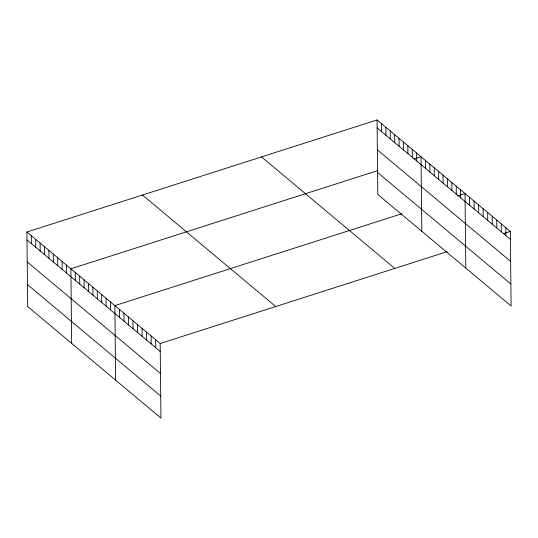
<?xml version="1.0" encoding="UTF-8"?>
<svg xmlns="http://www.w3.org/2000/svg" width="538" height="538" viewBox="0 0 538 538"><rect width="100%" height="100%" fill="white"/><g stroke="black" fill="none" stroke-linecap="round" stroke-linejoin="round"><path stroke-width="0.81" d="M26.9 232.012L160.169 343.52L160.949 418.06L27.68 306.559L26.9 232.012L377.051 119.94L510.32 231.441L511.1 305.988L377.831 194.48L377.051 119.94M377.891 170.539L70.875 268.812L71.662 343.352M414.099 158.952L421.032 156.733L421.812 231.279M401.839 213.747L114.856 305.604L115.636 380.151M457.307 196L465.007 193.532L465.787 268.079M160.169 343.52L447.152 251.663M503.386 233.66L510.32 231.441M377.138 127.889L510.401 239.397M377.367 149.867L510.636 261.374M377.602 172.51L510.871 284.01M261.502 156.921L394.771 268.428M142.449 195.025L275.718 306.532M26.981 239.968L160.25 351.469M27.216 261.939L160.479 373.446M27.451 284.582L160.714 396.089M505.787 227.655L505.875 235.604M501.255 223.862L501.342 231.811M496.729 220.069L496.809 228.025M492.196 216.276L492.277 224.232M487.663 212.49L487.744 220.439M483.131 208.697L483.218 216.653M478.605 204.904L478.685 212.86M474.072 201.111L474.153 209.067M469.54 197.325L469.62 205.274M460.609 189.853L460.696 197.802M456.211 186.175L456.298 194.124M451.812 182.49L451.9 190.445M447.421 178.811L447.502 186.767M443.023 175.132L443.104 183.088M438.625 171.454L438.705 179.41M434.227 167.775L434.307 175.724M429.828 164.097L429.909 172.046M425.43 160.411L425.511 168.367M416.634 153.054L416.715 161.01M412.236 149.376L412.316 157.331M407.838 145.697L407.918 153.646M403.439 142.019L403.52 149.968M399.041 138.333L399.129 146.289M394.643 134.655L394.731 142.61M390.245 130.976L390.332 138.932M385.847 127.298L385.934 135.253M381.449 123.619L381.536 131.568M155.637 339.727L155.717 347.683M151.104 335.934L151.185 343.89M146.571 332.141L146.659 340.097M142.039 328.355L142.126 336.304M137.513 324.562L137.594 332.518M132.98 320.769L133.061 328.725M128.447 316.976L128.535 324.932M123.915 313.19L124.002 321.139M119.389 309.397L119.47 317.353M110.458 301.926L110.539 309.881M106.06 298.247L106.141 306.203M101.662 294.568L101.743 302.517M97.264 290.89L97.344 298.839M92.866 287.205L92.953 295.16M88.467 283.526L88.555 291.482M84.069 279.847L84.157 287.803M79.671 276.169L79.758 284.125M75.273 272.49L75.36 280.439M66.483 265.126L66.564 273.082M62.085 261.448L62.166 269.404M57.687 257.769L57.768 265.725M53.289 254.091L53.37 262.046M48.891 250.412L48.971 258.361M44.493 246.734L44.573 254.682M40.094 243.048L40.175 251.004M35.696 239.37L35.777 247.325M31.298 235.691L31.379 243.647"/></g></svg>
